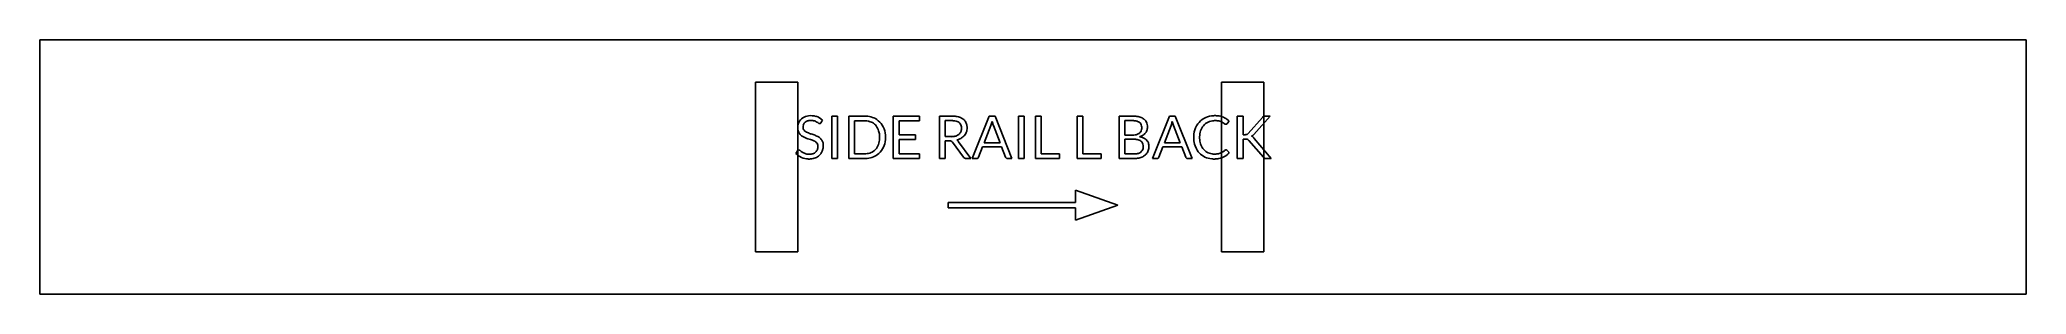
# Model space of a CAD drawing. Header units: millimetres. Extents: x 0 to 469, y 0 to 60.
import ezdxf

# ---------------------------------------------------------------- set-up
doc = ezdxf.new("R2010")
doc.units = ezdxf.units.MM
for name, color, linetype in [('LABEL', 7, 'Continuous'), ('OUTLINE', 7, 'Continuous'), ('POCKET_D20', 7, 'Continuous')]:
    doc.layers.add(name, color=color, linetype=linetype)

msp = doc.modelspace()

# ---------------------------------------------------------------- linework, layer by layer
at = {"layer": 'LABEL'}
for p, q in [((184.44, 40.44), (184.77, 41.08)), ((186.97, 32), (186.97, 42)), ((186.97, 42), (188.32, 42)), ((188.32, 42), (188.32, 32)), ((191, 32), (191, 42)), ((191, 42), (194.74, 42)), ((194.74, 40.9), (192.36, 40.9)), ((192.36, 40.9), (192.36, 33.1)), ((201.51, 32), (201.51, 42)), ((201.51, 42), (207.68, 42)), ((207.68, 40.9), (202.87, 40.9)), ((202.87, 40.9), (202.87, 37.58)), ((202.87, 37.58), (206.76, 37.58)), ((206.76, 37.58), (206.76, 36.52)), ((207.68, 42), (207.68, 40.9)), ((212.46, 32), (212.46, 42)), ((212.46, 42), (215.28, 42)), ((215.28, 40.93), (213.8, 40.93)), ((213.8, 40.93), (213.8, 37.16)), ((220.16, 32), (224.16, 42)), ((224.55, 39.77), (222.98, 35.71)), ((224.16, 42), (225.53, 42)), ((226.71, 35.71), (225.14, 39.78)), ((225.53, 42), (229.53, 32)), ((231.05, 32), (231.05, 42)), ((231.05, 42), (232.4, 42)), ((232.4, 42), (232.4, 32)), ((235.08, 32), (235.08, 42)), ((235.08, 42), (236.43, 42)), ((236.43, 42), (236.43, 33.14)), ((244.95, 32), (244.95, 42)), ((244.95, 42), (246.3, 42)), ((246.3, 42), (246.3, 33.14)), ((254.81, 32), (254.81, 42)), ((254.81, 42), (258, 42)), ((258, 40.93), (256.17, 40.93)), ((256.17, 40.93), (256.17, 37.52)), ((262.7, 32), (266.7, 42)), ((267.09, 39.77), (265.52, 35.71)), ((266.7, 42), (268.07, 42)), ((269.25, 35.71), (267.68, 39.78)), ((268.07, 42), (272.07, 32)), ((280.8, 40.84), (280.36, 40.22)), ((282.74, 32), (282.74, 42)), ((282.74, 42), (284.09, 42)), ((284.09, 42), (284.09, 37.62)), ((284.09, 37.62), (284.6, 37.62)), ((285.32, 37.91), (288.65, 41.68)), ((290.46, 42), (286.65, 37.69)), ((289.31, 42), (290.46, 42)), ((178.9, 33.84), (178.51, 33.19)), ((192.36, 33.1), (194.74, 33.1)), ((206.76, 36.52), (202.87, 36.52)), ((202.87, 36.52), (202.87, 33.1)), ((202.87, 33.1), (207.68, 33.1)), ((207.68, 33.1), (207.68, 32)), ((213.8, 37.16), (215.22, 37.16)), ((213.8, 36.17), (213.8, 32)), ((214.83, 36.17), (213.8, 36.17)), ((218.1, 32.29), (215.5, 35.86)), ((216.93, 35.97), (219.85, 32)), ((222.6, 34.74), (221.67, 32.32)), ((227.09, 34.74), (222.6, 34.74)), ((222.98, 35.71), (226.71, 35.71)), ((228.02, 32.32), (227.09, 34.74)), ((236.43, 33.14), (240.76, 33.14)), ((240.76, 33.14), (240.76, 32)), ((246.3, 33.14), (250.63, 33.14)), ((250.63, 33.14), (250.63, 32)), ((256.17, 37.52), (257.95, 37.52)), ((256.17, 36.56), (256.17, 33.07)), ((258.32, 36.56), (256.17, 36.56)), ((256.17, 33.07), (258.33, 33.07)), ((265.14, 34.74), (264.21, 32.32)), ((269.63, 34.74), (265.14, 34.74)), ((265.52, 35.71), (269.25, 35.71)), ((270.56, 32.32), (269.63, 34.74)), ((280.29, 33.97), (280.82, 33.4)), ((284.7, 36.58), (284.09, 36.58)), ((284.09, 36.58), (284.09, 32)), ((288.94, 32.29), (285.48, 36.26)), ((286.75, 36.74), (290.72, 32)), ((188.32, 32), (186.97, 32)), ((194.74, 32), (191, 32)), ((207.68, 32), (201.51, 32)), ((213.8, 32), (212.46, 32)), ((219.85, 32), (218.65, 32)), ((221.21, 32), (220.16, 32)), ((229.53, 32), (228.48, 32)), ((232.4, 32), (231.05, 32)), ((240.76, 32), (235.08, 32)), ((250.63, 32), (244.95, 32)), ((258.35, 32), (254.81, 32)), ((263.75, 32), (262.7, 32)), ((272.07, 32), (271.02, 32)), ((284.09, 32), (282.74, 32)), ((290.72, 32), (289.55, 32)), ((244.5, 24.5), (244.5, 21.6)), ((254.5, 21), (244.5, 24.5)), ((244.5, 21.6), (214.5, 21.6)), ((214.5, 21.6), (214.5, 20.4)), ((214.5, 20.4), (244.5, 20.4)), ((244.5, 17.5), (254.5, 21)), ((244.5, 20.4), (244.5, 17.5))]:
    msp.add_line(p, q, dxfattribs=at)
for centre, radius, start, end in [((182.06, 39.32), 3.11, 173.8969, 190.4786), ((181.61, 39.37), 2.66, 154.5669, 173.8969), ((181.19, 39.16), 2.23, 190.4786, 212.1054), ((181.57, 39.38), 2.62, 123.0165, 154.5669), ((181.27, 39.21), 2.33, 212.1054, 232.797), ((181.91, 38.87), 3.23, 97.2106, 123.0165), ((181.9, 39.42), 1.7, 169.0052, 185.4065), ((181.26, 39.36), 1.06, 185.4065, 211.5362), ((181.62, 39.48), 1.42, 143.9551, 169.0052), ((181.42, 39.46), 1.25, 211.5362, 225.7777), ((181.66, 39.45), 1.46, 119.6339, 143.9551), ((181.93, 39.98), 1.98, 225.7777, 234.7888), ((182.31, 40.52), 2.64, 234.7888, 245.9826), ((181.88, 39.06), 1.92, 98.7965, 119.6339), ((183.4, 42.96), 5.3, 245.9826, 251.5651), ((182.06, 37.66), 4.45, 74.3468, 97.2106), ((182.08, 37.8), 3.19, 86.1934, 98.7965), ((141.57, -82.53), 126.97, 71.3557, 71.5651), ((137.3, -95.18), 140.33, 71.1662, 71.3557), ((182.13, 38.52), 2.47, 66.3668, 86.1934), ((179.07, 27.28), 10.94, 66.2875, 71.1662), ((181.65, 37.42), 3.66, 52.9269, 66.3668), ((182.31, 38.54), 3.54, 45.7848, 74.3468), ((184.25, 40.87), 0.656, 232.9269, 255.2434), ((184.15, 40.49), 0.268, 255.2434, 306.8699), ((184.07, 40.6), 0.4, 306.8699, 321.6536), ((183.75, 40.85), 0.804, 321.6536, 329.0362), ((194.74, 36.07), 5.93, 75.4601, 90), ((194.74, 36.64), 4.27, 75.3295, 90), ((195.03, 37.73), 3.14, 55.4915, 75.3295), ((195.08, 37.36), 4.6, 56.7869, 75.4601), ((195.12, 37.86), 2.98, 31.6055, 55.4915), ((195.24, 37.61), 4.3, 31.4137, 56.7869), ((194.25, 37.32), 4, 13.6713, 31.6055), ((193.24, 37.08), 5.04, 2.6121, 13.6713), ((194.57, 37.2), 5.09, 9.8741, 31.4137), ((193.42, 37), 6.26, 350.1259, 9.8741), ((215.28, 33.94), 8.06, 82.2738, 90), ((215.28, 35.39), 5.54, 85.8797, 90), ((215.41, 37.15), 3.78, 79.8434, 85.8797), ((215.55, 37.95), 2.97, 69.6942, 79.8434), ((215.61, 39.4), 2.2, 282.0517, 304.296), ((215.82, 37.93), 4.04, 66.912, 82.2738), ((215.98, 39.1), 1.73, 52.4314, 69.6942), ((215.89, 39), 1.71, 304.296, 329.1195), ((216.16, 39.34), 1.43, 15.8966, 52.4314), ((215.76, 39.07), 1.86, 329.1195, 352.0232), ((216.29, 39.02), 2.85, 49.378, 66.912), ((215.39, 39.12), 2.24, 352.0232, 15.8966), ((216.27, 39.15), 2.66, 308.8795, 332.5326), ((216.74, 39.54), 2.16, 26.4233, 49.378), ((216.18, 39.19), 2.77, 332.5326, 355.3331), ((216.4, 39.37), 2.54, 8.6558, 26.4233), ((215.55, 39.25), 3.4, 355.3331, 8.6558), ((218.94, 41.93), 6, 338.9625, 343.7029), ((203.33, 46.49), 22.27, 343.7029, 344.9816), ((236.04, 43.63), 11.56, 194.5345, 196.9864), ((230.21, 41.85), 5.47, 196.9864, 202.1663), ((257.95, 41.84), 4.32, 270, 279.4036), ((258, 34.02), 7.98, 82.4574, 90), ((258, 35.34), 5.59, 86.112, 90), ((258.13, 37.24), 3.69, 80.2307, 86.112), ((258.28, 39.89), 2.34, 279.4036, 296.6801), ((258.27, 38.03), 2.89, 71.4407, 80.2307), ((258.52, 37.96), 4.01, 67.5155, 82.4574), ((258.67, 39.24), 1.61, 55.7542, 71.4407), ((258.57, 39.3), 1.69, 296.6801, 314.6435), ((258.89, 39.55), 1.24, 29.9161, 55.7542), ((258.82, 39.05), 1.33, 314.6435, 337.3354), ((258.57, 39.37), 1.6, 9.8658, 29.9161), ((258.46, 39.2), 1.72, 337.3354, 356.0622), ((259, 39.12), 2.75, 50.3568, 67.5155), ((257.84, 39.24), 2.34, 356.0622, 9.8658), ((259.13, 39.62), 2.49, 299.1201, 316.4783), ((259.5, 39.72), 1.98, 26.6293, 50.3568), ((259.4, 39.36), 2.12, 316.4783, 338.636), ((259.22, 39.57), 2.29, 11.0247, 26.6293), ((259.33, 39.39), 2.2, 338.636, 0), ((258.27, 39.39), 3.25, 0, 11.0247), ((261.49, 41.93), 6, 338.9625, 343.7029), ((245.87, 46.49), 22.27, 343.7029, 344.9816), ((278.58, 43.63), 11.56, 194.5345, 196.9864), ((272.75, 41.85), 5.47, 196.9864, 202.1663), ((279.07, 36.97), 6.61, 168.8031, 186.8986), ((277.4, 37.3), 4.91, 144.5996, 168.8031), ((277.04, 37.56), 4.47, 119.6254, 144.5996), ((279.4, 36.97), 5.57, 167.49, 182.114), ((277.62, 37.37), 3.74, 145.8939, 167.49), ((277.2, 37.65), 3.23, 120.6934, 145.8939), ((277.35, 37.01), 5.09, 97.6338, 119.6254), ((277.38, 37.36), 3.58, 97.8319, 120.6934), ((277.5, 35.83), 6.28, 89.2198, 97.6338), ((277.5, 36.49), 4.45, 86.8433, 97.8319), ((277.51, 36.5), 5.61, 79.8062, 89.2198), ((277.52, 36.91), 4.03, 74.7167, 86.8433), ((277.75, 37.84), 4.26, 62.1899, 79.8062), ((277.78, 37.87), 3.03, 63.6215, 74.7167), ((277.39, 37.08), 3.91, 55.008, 63.6215), ((344.86, 133.47), 113.74, 235.008, 235.1504), ((277.48, 37.33), 4.83, 46.6555, 62.1899), ((280.08, 40.44), 0.378, 235.1504, 276.1829), ((280.09, 40.34), 0.277, 276.1829, 306.3451), ((279.99, 40.48), 0.454, 306.3451, 325.008), ((284.6, 39.09), 1.47, 270, 281.8752), ((284.76, 38.31), 0.676, 281.8752, 307.4054), ((284.64, 38.47), 0.87, 307.4054, 313.9535), ((284.46, 38.65), 1.13, 313.9535, 318.9909), ((283.77, 40.32), 3.9, 312.3068, 317.6026), ((289.65, 40.8), 1.34, 126.5661, 138.6522), ((289.23, 41.36), 0.632, 101.3099, 126.5661), ((289.28, 41.12), 0.879, 94.6477, 101.3099), ((289.31, 40.74), 1.26, 90, 94.6477), ((181.46, 35.97), 4.05, 223.2851, 246.2806), ((179.35, 33.51), 0.554, 131.7465, 143.9726), ((179.25, 33.62), 0.4, 114.8874, 131.7465), ((179.21, 33.71), 0.311, 68.3876, 114.8874), ((179.02, 33.22), 0.833, 50.1944, 68.3876), ((182.2, 37.04), 4.14, 230.1944, 234.2394), ((184.51, 40.24), 8.09, 234.2394, 236.3099), ((181.61, 39.66), 2.89, 232.797, 246.5378), ((181.62, 35.91), 2.89, 236.3099, 243.9293), ((182.41, 37.53), 4.68, 243.9293, 248.6294), ((184.14, 45.48), 9.24, 246.5378, 250.8602), ((181.44, 35.05), 2.02, 248.6294, 260.7871), ((186.64, 52.7), 16.88, 250.8602, 252.8266), ((181.67, 36.43), 3.42, 260.7871, 267.9818), ((181.66, 36.23), 3.22, 267.9818, 282.1049), ((158.28, -39.1), 79.2, 72.4076, 72.8266), ((180.87, 32.17), 4.44, 67.0201, 72.4076), ((181.95, 34.9), 1.86, 282.1049, 306.3432), ((181.32, 33.23), 3.28, 59.7436, 67.0201), ((182.03, 34.44), 1.89, 48.6428, 59.7436), ((182.1, 34.69), 1.59, 306.3432, 332.3176), ((182.23, 34.67), 1.58, 35.4069, 48.6428), ((182.23, 34.47), 3.09, 49.1081, 66.2875), ((181.88, 34.8), 1.84, 332.3176, 354.9204), ((182.67, 34.98), 1.05, 8.63, 35.4069), ((182.14, 34.79), 2.8, 302.4466, 325.6976), ((181.65, 34.82), 2.07, 354.9204, 8.63), ((182.84, 35.18), 2.14, 28.479, 49.1081), ((181.92, 34.93), 3.06, 325.6976, 347.0265), ((182.83, 35.17), 2.16, 8.0215, 28.479), ((181.46, 35.04), 3.53, 347.0265, 357.041), ((181.78, 35.02), 3.22, 357.041, 8.0215), ((194.74, 37.28), 4.18, 270, 287.2934), ((195.08, 36.2), 3.05, 287.2934, 310.8508), ((195.11, 36.59), 4.54, 287.4734, 306.1447), ((195.05, 36.23), 3.09, 310.8508, 336.4094), ((195.25, 36.39), 4.29, 306.1447, 329.9965), ((193.65, 36.84), 4.63, 336.4094, 353.6598), ((192.05, 37.02), 6.24, 353.6598, 2.6121), ((194.55, 36.8), 5.11, 329.9965, 350.1259), ((214.83, 34.23), 1.94, 86.3823, 90), ((214.88, 35.06), 1.11, 80.0738, 86.3823), ((214.97, 35.58), 0.583, 53.7588, 80.0738), ((215.22, 41.25), 4.1, 270, 282.0517), ((214.82, 35.37), 0.839, 35.3112, 53.7588), ((215.54, 40.52), 4.24, 282.8937, 293.8765), ((215.86, 35.32), 1.24, 45.405, 59.7436), ((215.53, 34.99), 1.71, 34.992, 45.405), ((216, 39.48), 3.09, 293.8765, 308.8795), ((258.32, 31.5), 5.05, 85.7076, 90), ((258.33, 37.24), 4.17, 270, 279.7864), ((258.45, 33.13), 3.42, 79.3652, 85.7076), ((258.67, 35.25), 2.15, 279.7864, 298.6309), ((258.59, 33.88), 2.66, 68.6411, 79.3652), ((258.98, 34.89), 1.57, 50.5916, 68.6411), ((258.58, 40.61), 3.63, 287.1619, 299.1201), ((258.71, 32.37), 4.86, 70.2686, 78.8305), ((258.93, 34.78), 1.61, 298.6309, 317.7536), ((259.06, 34.98), 1.46, 27.0641, 50.5916), ((259.07, 34.66), 1.43, 317.7536, 339.2459), ((259.43, 34.38), 2.73, 55.0952, 70.2686), ((258.95, 34.92), 1.58, 5.3295, 27.0641), ((258.61, 34.83), 1.92, 339.2459, 353.1652), ((258.33, 34.87), 2.2, 353.1652, 5.3295), ((259.31, 34.73), 2.54, 306.7857, 329.5343), ((259.81, 34.93), 2.06, 35.6094, 55.0952), ((259.93, 35.01), 1.92, 14.682, 35.6094), ((259.24, 34.77), 2.62, 329.5343, 351.5929), ((259.42, 34.88), 2.45, 1.583, 14.682), ((258.65, 34.86), 3.21, 351.5929, 1.583), ((278.27, 36.87), 5.81, 186.8986, 202.6114), ((277.09, 36.38), 4.53, 202.6114, 222.6847), ((276.85, 36.16), 4.21, 222.6847, 245.2634), ((278.94, 36.95), 5.11, 182.114, 196.5644), ((277.59, 36.55), 3.7, 196.5644, 216.4268), ((277.14, 36.22), 3.13, 216.4268, 239.8555), ((277.24, 36.39), 3.34, 239.8555, 261.8699), ((277.32, 36.97), 3.92, 261.8699, 270.3208), ((277.31, 38.98), 5.93, 270.3208, 275.9197), ((277.54, 36.82), 3.76, 275.9197, 287.3674), ((277.85, 35.83), 2.71, 287.3674, 303.1579), ((277.2, 36.82), 3.91, 303.1579, 308.0497), ((276.48, 37.74), 5.07, 308.0497, 311.8202), ((277.61, 36.16), 4.24, 299.72, 319.2142), ((280.16, 33.62), 0.454, 107.9283, 131.4237), ((280.1, 33.82), 0.246, 65.8545, 107.9283), ((280.08, 33.78), 0.283, 53.9052, 65.8545), ((280.02, 33.71), 0.381, 45, 53.9052), ((284.7, 33.62), 2.95, 86.1678, 90), ((284.84, 35.67), 0.902, 73.664, 86.1678), ((284.92, 35.95), 0.607, 50.8047, 73.664), ((284.24, 35.11), 1.69, 42.5104, 50.8047), ((285.57, 38.34), 1.22, 295.4633, 312.3068), ((285.79, 36.29), 0.994, 48.3576, 72.1811), ((284.44, 34.78), 3.02, 40.4261, 48.3576), ((181.61, 36.32), 4.43, 246.2806, 267.3413), ((181.62, 36.53), 4.65, 267.3413, 281.7734), ((181.91, 35.14), 3.23, 281.7734, 302.4466), ((194.74, 38.69), 6.69, 270, 271.1673), ((194.75, 38.41), 6.41, 271.1673, 272.3859), ((194.78, 37.63), 5.63, 272.3859, 287.4734), ((218.69, 32.65), 0.693, 211.373, 214.7522), ((218.64, 32.61), 0.631, 214.7522, 218.4645), ((218.57, 32.56), 0.542, 218.4645, 248.0512), ((218.65, 32.74), 0.738, 248.0512, 270), ((221.21, 32.48), 0.483, 270, 305.2885), ((221.19, 32.51), 0.512, 305.2885, 338.7495), ((228.59, 32.55), 0.607, 201.8014, 212.0274), ((228.53, 32.51), 0.54, 212.0274, 223.5057), ((228.45, 32.43), 0.425, 223.5057, 249.2639), ((228.48, 32.53), 0.531, 249.2639, 270), ((258.35, 38.55), 6.55, 270, 272.6362), ((258.4, 37.57), 5.57, 272.6362, 275.7396), ((258.48, 36.72), 4.71, 275.7396, 288.0251), ((258.99, 35.15), 3.07, 288.0251, 306.7857), ((263.75, 32.48), 0.483, 270, 305.2885), ((263.73, 32.51), 0.512, 305.2885, 338.7495), ((271.13, 32.55), 0.607, 201.8014, 212.0274), ((271.07, 32.51), 0.54, 212.0274, 223.5057), ((270.99, 32.43), 0.425, 223.5057, 249.2639), ((271.02, 32.53), 0.531, 249.2639, 270), ((277.13, 36.77), 4.87, 245.2634, 264.8274), ((277.26, 38.19), 6.31, 264.8274, 272.46), ((277.28, 37.75), 5.86, 272.46, 280.6711), ((277.56, 36.25), 4.34, 280.6711, 299.72), ((291.15, 34.25), 2.96, 221.6335, 223.2118), ((290.9, 34.01), 2.61, 223.2118, 225), ((289.41, 32.53), 0.509, 225, 255.3202), ((289.55, 33.07), 1.07, 255.3202, 270)]:
    msp.add_arc(centre, radius, start, end, dxfattribs=at)
at = {"layer": 'OUTLINE'}
for p, q in [((0, 0), (0, 60)), ((0, 60), (469, 60)), ((469, 60), (469, 0)), ((469, 0), (0, 0))]:
    msp.add_line(p, q, dxfattribs=at)
at = {"layer": 'POCKET_D20'}
for p, q in [((469, 60), (0, 60)), ((0, 60), (0, 0)), ((469, 0), (469, 60)), ((169, 10), (169, 50)), ((169, 50), (179, 50)), ((179, 50), (179, 10)), ((279, 10), (279, 50)), ((279, 50), (289, 50)), ((289, 50), (289, 10)), ((179, 10), (169, 10)), ((289, 10), (279, 10)), ((0, 0), (469, 0))]:
    msp.add_line(p, q, dxfattribs=at)

doc.saveas('drawing.dxf')
